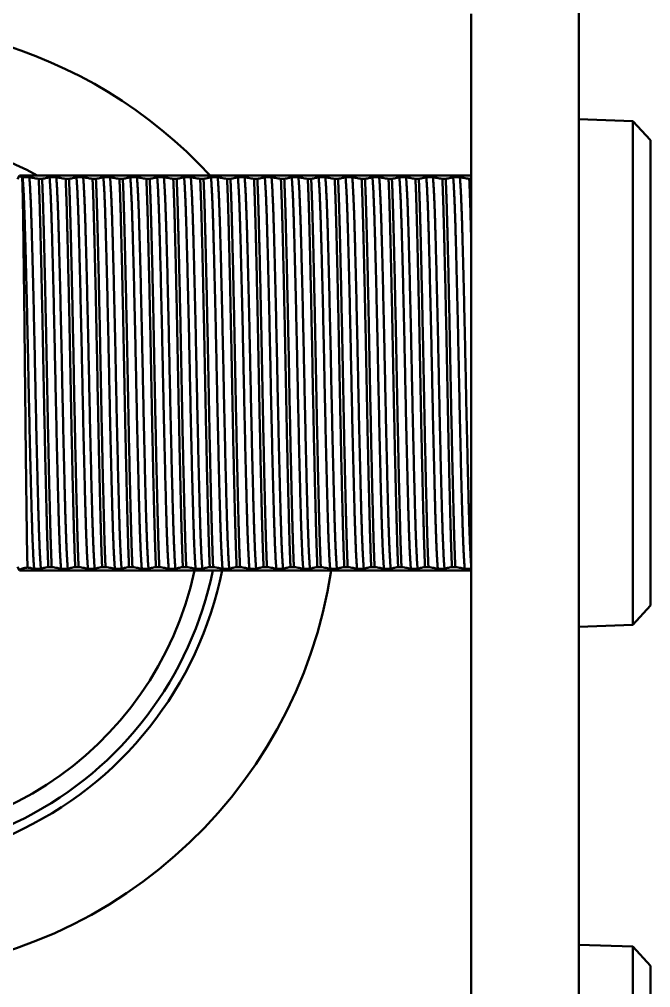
# Model space of a CAD drawing. Header units: millimetres. Extents: x -86 to 841, y -58 to 594.
# Drawn here: x 547.82 to 565.42, y 279 to 305.97 of the extents above; entities that cross this region are included whole.
import ezdxf

# ---------------------------------------------------------------- set-up
doc = ezdxf.new("R2010")
doc.units = ezdxf.units.MM
doc.layers.add('Visible (ISO)', color=7, linetype='Continuous', lineweight=50)

msp = doc.modelspace()

# ---------------------------------------------------------------- linework, layer by layer
at = {"layer": 'Visible (ISO)'}
for p, q in [((563.416, 210.621), (563.416, 312.621)), ((560.416, 306.121), (560.416, 217.108)), ((564.916, 303.138), (563.416, 303.19)), ((564.916, 303.138), (564.916, 289.103)), ((565.416, 302.602), (564.916, 303.138)), ((565.416, 289.639), (565.416, 302.602)), ((547.77, 301.521), (547.827, 301.621)), ((560.416, 301.621), (547.827, 301.621)), ((547.911, 301.578), (548.098, 301.578)), ((548.454, 301.53), (548.36, 301.53)), ((548.661, 301.578), (548.848, 301.578)), ((549.204, 301.53), (549.11, 301.53)), ((549.411, 301.578), (549.598, 301.578)), ((549.954, 301.53), (549.86, 301.53)), ((550.161, 301.578), (550.348, 301.578)), ((550.704, 301.53), (550.61, 301.53)), ((550.911, 301.578), (551.098, 301.578)), ((551.454, 301.53), (551.36, 301.53)), ((551.661, 301.578), (551.848, 301.578)), ((552.204, 301.53), (552.11, 301.53)), ((552.411, 301.578), (552.598, 301.578)), ((552.954, 301.53), (552.86, 301.53)), ((553.161, 301.578), (553.348, 301.578)), ((553.704, 301.53), (553.61, 301.53)), ((553.911, 301.578), (554.098, 301.578)), ((554.454, 301.53), (554.36, 301.53)), ((554.661, 301.578), (554.848, 301.578)), ((555.204, 301.53), (555.11, 301.53)), ((555.411, 301.578), (555.598, 301.578)), ((555.954, 301.53), (555.86, 301.53)), ((556.161, 301.578), (556.348, 301.578)), ((556.704, 301.53), (556.61, 301.53)), ((556.911, 301.578), (557.098, 301.578)), ((557.454, 301.53), (557.36, 301.53)), ((557.661, 301.578), (557.848, 301.578)), ((558.204, 301.53), (558.11, 301.53)), ((558.411, 301.578), (558.598, 301.578)), ((558.954, 301.53), (558.86, 301.53)), ((559.161, 301.578), (559.348, 301.578)), ((559.704, 301.53), (559.61, 301.53)), ((559.911, 301.578), (560.098, 301.578)), ((560.416, 301.53), (560.36, 301.53)), ((547.77, 290.721), (547.827, 290.621)), ((547.827, 290.621), (560.416, 290.621)), ((548.421, 290.664), (548.234, 290.664)), ((548.628, 290.711), (548.722, 290.711)), ((549.171, 290.664), (548.984, 290.664)), ((549.378, 290.711), (549.472, 290.711)), ((549.921, 290.664), (549.734, 290.664)), ((550.128, 290.711), (550.222, 290.711)), ((550.671, 290.664), (550.484, 290.664)), ((550.878, 290.711), (550.972, 290.711)), ((551.421, 290.664), (551.234, 290.664)), ((551.628, 290.711), (551.722, 290.711)), ((552.171, 290.664), (551.984, 290.664)), ((552.378, 290.711), (552.472, 290.711)), ((552.921, 290.664), (552.734, 290.664)), ((553.128, 290.711), (553.222, 290.711)), ((553.671, 290.664), (553.484, 290.664)), ((553.878, 290.711), (553.972, 290.711)), ((554.421, 290.664), (554.234, 290.664)), ((554.628, 290.711), (554.722, 290.711)), ((555.171, 290.664), (554.984, 290.664)), ((555.378, 290.711), (555.472, 290.711)), ((555.921, 290.664), (555.734, 290.664)), ((556.128, 290.711), (556.222, 290.711)), ((556.671, 290.664), (556.484, 290.664)), ((556.878, 290.711), (556.972, 290.711)), ((557.421, 290.664), (557.234, 290.664)), ((557.628, 290.711), (557.722, 290.711)), ((558.171, 290.664), (557.984, 290.664)), ((558.378, 290.711), (558.472, 290.711)), ((558.921, 290.664), (558.734, 290.664)), ((559.128, 290.711), (559.222, 290.711)), ((559.671, 290.664), (559.484, 290.664)), ((559.878, 290.711), (559.972, 290.711)), ((560.416, 290.664), (560.234, 290.664)), ((565.416, 289.639), (564.916, 289.103)), ((564.916, 289.103), (563.416, 289.051)), ((564.916, 280.138), (563.416, 280.19)), ((564.916, 280.138), (564.916, 266.103)), ((565.416, 279.602), (564.916, 280.138)), ((565.416, 266.639), (565.416, 279.602))]:
    msp.add_line(p, q, dxfattribs=at)
for radius, start, end in [(13.25, 42.7847, 168.8523), (10.25, 61.4079, 120), (9.5, 168.0934, 347.8468), (13.25, 191.1477, 351.3184), (10.25, 240, 348.7482), (10, 245.7392, 348.463)]:
    msp.add_arc((543.416, 292.621), radius, start, end, dxfattribs=at)
for points, weights in [([(547.827, 301.621), (547.814, 301.597), (547.898, 301.573)], [3.46666532032, 3.47414587161, 3.42866251572]), ([(548.047, 290.7), (547.805, 290.659), (547.827, 290.621)], [3.3471257259, 3.47505265239, 3.46289345925])]:
    msp.add_rational_spline(points, weights, degree=2, dxfattribs=at)
msp.add_open_spline([(547.898, 301.573), (547.902, 301.574), (547.907, 301.576), (547.911, 301.578)], degree=3, dxfattribs=at)
for points, knots in [([(548.047, 290.7), (548.042, 290.878), (548.038, 291.101), (548.029, 291.638), (548.024, 291.955), (548.012, 292.896), (548.004, 293.576), (547.988, 295.009), (547.981, 295.745), (547.966, 297.186), (547.959, 297.88), (547.943, 299.202), (547.935, 299.811), (547.923, 300.622), (547.918, 300.888), (547.908, 301.311), (547.903, 301.469), (547.898, 301.573)], [-1.433975, -1.433975, -1.433975, -1.433975, -1.302401, -1.302401, -1.165545, -1.165545, -0.9371, -0.9371, -0.718486, -0.718486, -0.505454, -0.505454, -0.279411, -0.279411, -0.137648, -0.137648, -0.000001, -0.000001, -0.000001, -0.000001]), ([(548.098, 301.578), (548.128, 301.57), (548.165, 301.562), (548.253, 301.546), (548.304, 301.538), (548.36, 301.53)], [-0.1392079, -0.1392079, -0.1392079, -0.1392079, -0.0696475, -0.0696475, -0.000001, -0.000001, -0.000001, -0.000001]), ([(548.454, 301.53), (548.502, 301.538), (548.544, 301.546), (548.613, 301.562), (548.641, 301.57), (548.661, 301.578)], [-0.1383794, -0.1383794, -0.1383794, -0.1383794, -0.0692014, -0.0692014, 0, 0, 0, 0]), ([(548.848, 301.578), (548.878, 301.57), (548.915, 301.562), (549.003, 301.546), (549.054, 301.538), (549.11, 301.53)], [-0.1392079, -0.1392079, -0.1392079, -0.1392079, -0.0696475, -0.0696475, -0.000001, -0.000001, -0.000001, -0.000001]), ([(549.204, 301.53), (549.252, 301.538), (549.294, 301.546), (549.363, 301.562), (549.391, 301.57), (549.411, 301.578)], [-0.1383794, -0.1383794, -0.1383794, -0.1383794, -0.0692014, -0.0692014, 0, 0, 0, 0]), ([(549.598, 301.578), (549.628, 301.57), (549.665, 301.562), (549.753, 301.546), (549.804, 301.538), (549.86, 301.53)], [-0.1392079, -0.1392079, -0.1392079, -0.1392079, -0.0696475, -0.0696475, -0.000001, -0.000001, -0.000001, -0.000001]), ([(549.954, 301.53), (550.002, 301.538), (550.044, 301.546), (550.113, 301.562), (550.141, 301.57), (550.161, 301.578)], [-0.1383794, -0.1383794, -0.1383794, -0.1383794, -0.0692014, -0.0692014, 0, 0, 0, 0]), ([(550.348, 301.578), (550.378, 301.57), (550.415, 301.562), (550.503, 301.546), (550.554, 301.538), (550.61, 301.53)], [-0.1392079, -0.1392079, -0.1392079, -0.1392079, -0.0696475, -0.0696475, -0.000001, -0.000001, -0.000001, -0.000001]), ([(550.704, 301.53), (550.752, 301.538), (550.794, 301.546), (550.863, 301.562), (550.891, 301.57), (550.911, 301.578)], [-0.1383794, -0.1383794, -0.1383794, -0.1383794, -0.0692014, -0.0692014, 0, 0, 0, 0]), ([(551.098, 301.578), (551.128, 301.57), (551.165, 301.562), (551.253, 301.546), (551.304, 301.538), (551.36, 301.53)], [-0.1392079, -0.1392079, -0.1392079, -0.1392079, -0.0696475, -0.0696475, -0.000001, -0.000001, -0.000001, -0.000001]), ([(551.454, 301.53), (551.502, 301.538), (551.544, 301.546), (551.613, 301.562), (551.641, 301.57), (551.661, 301.578)], [-0.1383794, -0.1383794, -0.1383794, -0.1383794, -0.0692014, -0.0692014, 0, 0, 0, 0]), ([(551.848, 301.578), (551.878, 301.57), (551.915, 301.562), (552.003, 301.546), (552.054, 301.538), (552.11, 301.53)], [-0.1392079, -0.1392079, -0.1392079, -0.1392079, -0.0696475, -0.0696475, -0.000001, -0.000001, -0.000001, -0.000001]), ([(552.204, 301.53), (552.252, 301.538), (552.294, 301.546), (552.363, 301.562), (552.391, 301.57), (552.411, 301.578)], [-0.1383794, -0.1383794, -0.1383794, -0.1383794, -0.0692014, -0.0692014, 0, 0, 0, 0]), ([(552.598, 301.578), (552.628, 301.57), (552.665, 301.562), (552.753, 301.546), (552.804, 301.538), (552.86, 301.53)], [-0.1392079, -0.1392079, -0.1392079, -0.1392079, -0.0696475, -0.0696475, -0.000001, -0.000001, -0.000001, -0.000001]), ([(552.954, 301.53), (553.002, 301.538), (553.044, 301.546), (553.113, 301.562), (553.141, 301.57), (553.161, 301.578)], [-0.1383794, -0.1383794, -0.1383794, -0.1383794, -0.0692014, -0.0692014, 0, 0, 0, 0]), ([(553.348, 301.578), (553.378, 301.57), (553.415, 301.562), (553.503, 301.546), (553.554, 301.538), (553.61, 301.53)], [-0.1392079, -0.1392079, -0.1392079, -0.1392079, -0.0696475, -0.0696475, -0.000001, -0.000001, -0.000001, -0.000001]), ([(553.704, 301.53), (553.752, 301.538), (553.794, 301.546), (553.863, 301.562), (553.891, 301.57), (553.911, 301.578)], [-0.1383794, -0.1383794, -0.1383794, -0.1383794, -0.0692014, -0.0692014, 0, 0, 0, 0]), ([(554.098, 301.578), (554.128, 301.57), (554.165, 301.562), (554.253, 301.546), (554.304, 301.538), (554.36, 301.53)], [-0.1392079, -0.1392079, -0.1392079, -0.1392079, -0.0696475, -0.0696475, -0.000001, -0.000001, -0.000001, -0.000001]), ([(554.454, 301.53), (554.502, 301.538), (554.544, 301.546), (554.613, 301.562), (554.641, 301.57), (554.661, 301.578)], [-0.1383794, -0.1383794, -0.1383794, -0.1383794, -0.0692014, -0.0692014, 0, 0, 0, 0]), ([(554.848, 301.578), (554.878, 301.57), (554.915, 301.562), (555.003, 301.546), (555.054, 301.538), (555.11, 301.53)], [-0.1392079, -0.1392079, -0.1392079, -0.1392079, -0.0696475, -0.0696475, -0.000001, -0.000001, -0.000001, -0.000001]), ([(555.204, 301.53), (555.252, 301.538), (555.294, 301.546), (555.363, 301.562), (555.391, 301.57), (555.411, 301.578)], [-0.1383794, -0.1383794, -0.1383794, -0.1383794, -0.0692014, -0.0692014, 0, 0, 0, 0]), ([(555.598, 301.578), (555.628, 301.57), (555.665, 301.562), (555.753, 301.546), (555.804, 301.538), (555.86, 301.53)], [-0.1392079, -0.1392079, -0.1392079, -0.1392079, -0.0696475, -0.0696475, -0.000001, -0.000001, -0.000001, -0.000001]), ([(555.954, 301.53), (556.002, 301.538), (556.044, 301.546), (556.113, 301.562), (556.141, 301.57), (556.161, 301.578)], [-0.1383794, -0.1383794, -0.1383794, -0.1383794, -0.0692014, -0.0692014, 0, 0, 0, 0]), ([(556.348, 301.578), (556.378, 301.57), (556.415, 301.562), (556.503, 301.546), (556.554, 301.538), (556.61, 301.53)], [-0.1392079, -0.1392079, -0.1392079, -0.1392079, -0.0696475, -0.0696475, -0.000001, -0.000001, -0.000001, -0.000001]), ([(556.704, 301.53), (556.752, 301.538), (556.794, 301.546), (556.863, 301.562), (556.891, 301.57), (556.911, 301.578)], [-0.1383794, -0.1383794, -0.1383794, -0.1383794, -0.0692014, -0.0692014, 0, 0, 0, 0]), ([(557.098, 301.578), (557.128, 301.57), (557.165, 301.562), (557.253, 301.546), (557.304, 301.538), (557.36, 301.53)], [-0.1392079, -0.1392079, -0.1392079, -0.1392079, -0.0696475, -0.0696475, -0.000001, -0.000001, -0.000001, -0.000001]), ([(557.454, 301.53), (557.502, 301.538), (557.544, 301.546), (557.613, 301.562), (557.641, 301.57), (557.661, 301.578)], [-0.1383794, -0.1383794, -0.1383794, -0.1383794, -0.0692014, -0.0692014, 0, 0, 0, 0]), ([(557.848, 301.578), (557.878, 301.57), (557.915, 301.562), (558.003, 301.546), (558.054, 301.538), (558.11, 301.53)], [-0.1392079, -0.1392079, -0.1392079, -0.1392079, -0.0696475, -0.0696475, -0.000001, -0.000001, -0.000001, -0.000001]), ([(558.204, 301.53), (558.252, 301.538), (558.294, 301.546), (558.363, 301.562), (558.391, 301.57), (558.411, 301.578)], [-0.1383794, -0.1383794, -0.1383794, -0.1383794, -0.0692014, -0.0692014, 0, 0, 0, 0]), ([(558.598, 301.578), (558.628, 301.57), (558.665, 301.562), (558.753, 301.546), (558.804, 301.538), (558.86, 301.53)], [-0.1392079, -0.1392079, -0.1392079, -0.1392079, -0.0696475, -0.0696475, -0.000001, -0.000001, -0.000001, -0.000001]), ([(558.954, 301.53), (559.002, 301.538), (559.044, 301.546), (559.113, 301.562), (559.141, 301.57), (559.161, 301.578)], [-0.1383794, -0.1383794, -0.1383794, -0.1383794, -0.0692014, -0.0692014, 0, 0, 0, 0]), ([(559.348, 301.578), (559.378, 301.57), (559.415, 301.562), (559.503, 301.546), (559.554, 301.538), (559.61, 301.53)], [-0.1392079, -0.1392079, -0.1392079, -0.1392079, -0.0696475, -0.0696475, -0.000001, -0.000001, -0.000001, -0.000001]), ([(559.704, 301.53), (559.752, 301.538), (559.794, 301.546), (559.863, 301.562), (559.891, 301.57), (559.911, 301.578)], [-0.1383794, -0.1383794, -0.1383794, -0.1383794, -0.0692014, -0.0692014, 0, 0, 0, 0]), ([(560.098, 301.578), (560.128, 301.57), (560.165, 301.562), (560.253, 301.546), (560.304, 301.538), (560.36, 301.53)], [-0.1392079, -0.1392079, -0.1392079, -0.1392079, -0.0696475, -0.0696475, -0.000001, -0.000001, -0.000001, -0.000001]), ([(548.234, 290.664), (548.211, 290.67), (548.184, 290.676), (548.121, 290.688), (548.086, 290.694), (548.047, 290.7)], [-0.1067052, -0.1067052, -0.1067052, -0.1067052, -0.0533638, -0.0533638, -0.000001, -0.000001, -0.000001, -0.000001]), ([(548.628, 290.711), (548.58, 290.703), (548.538, 290.696), (548.469, 290.68), (548.441, 290.672), (548.421, 290.664)], [-0.1383794, -0.1383794, -0.1383794, -0.1383794, -0.0692014, -0.0692014, 0, 0, 0, 0]), ([(548.984, 290.664), (548.954, 290.672), (548.917, 290.68), (548.829, 290.696), (548.778, 290.703), (548.722, 290.711)], [-0.1392069, -0.1392069, -0.1392069, -0.1392069, -0.0696465, -0.0696465, 0, 0, 0, 0]), ([(549.378, 290.711), (549.33, 290.703), (549.288, 290.696), (549.219, 290.68), (549.191, 290.672), (549.171, 290.664)], [-0.1383794, -0.1383794, -0.1383794, -0.1383794, -0.0692014, -0.0692014, 0, 0, 0, 0]), ([(549.734, 290.664), (549.704, 290.672), (549.667, 290.68), (549.579, 290.696), (549.528, 290.703), (549.472, 290.711)], [-0.1392069, -0.1392069, -0.1392069, -0.1392069, -0.0696465, -0.0696465, 0, 0, 0, 0]), ([(550.128, 290.711), (550.08, 290.703), (550.038, 290.696), (549.969, 290.68), (549.941, 290.672), (549.921, 290.664)], [-0.1383794, -0.1383794, -0.1383794, -0.1383794, -0.0692014, -0.0692014, 0, 0, 0, 0]), ([(550.484, 290.664), (550.454, 290.672), (550.417, 290.68), (550.329, 290.696), (550.278, 290.703), (550.222, 290.711)], [-0.1392069, -0.1392069, -0.1392069, -0.1392069, -0.0696465, -0.0696465, 0, 0, 0, 0]), ([(550.878, 290.711), (550.83, 290.703), (550.788, 290.696), (550.719, 290.68), (550.691, 290.672), (550.671, 290.664)], [-0.1383794, -0.1383794, -0.1383794, -0.1383794, -0.0692014, -0.0692014, 0, 0, 0, 0]), ([(551.234, 290.664), (551.204, 290.672), (551.167, 290.68), (551.079, 290.696), (551.028, 290.703), (550.972, 290.711)], [-0.1392069, -0.1392069, -0.1392069, -0.1392069, -0.0696465, -0.0696465, 0, 0, 0, 0]), ([(551.628, 290.711), (551.58, 290.703), (551.538, 290.696), (551.469, 290.68), (551.441, 290.672), (551.421, 290.664)], [-0.1383794, -0.1383794, -0.1383794, -0.1383794, -0.0692014, -0.0692014, 0, 0, 0, 0]), ([(551.984, 290.664), (551.954, 290.672), (551.917, 290.68), (551.829, 290.696), (551.778, 290.703), (551.722, 290.711)], [-0.1392069, -0.1392069, -0.1392069, -0.1392069, -0.0696465, -0.0696465, 0, 0, 0, 0]), ([(552.378, 290.711), (552.33, 290.703), (552.288, 290.696), (552.219, 290.68), (552.191, 290.672), (552.171, 290.664)], [-0.1383794, -0.1383794, -0.1383794, -0.1383794, -0.0692014, -0.0692014, 0, 0, 0, 0]), ([(552.734, 290.664), (552.704, 290.672), (552.667, 290.68), (552.579, 290.696), (552.528, 290.703), (552.472, 290.711)], [-0.1392069, -0.1392069, -0.1392069, -0.1392069, -0.0696465, -0.0696465, 0, 0, 0, 0]), ([(553.128, 290.711), (553.08, 290.703), (553.038, 290.696), (552.969, 290.68), (552.941, 290.672), (552.921, 290.664)], [-0.1383794, -0.1383794, -0.1383794, -0.1383794, -0.0692014, -0.0692014, 0, 0, 0, 0]), ([(553.484, 290.664), (553.454, 290.672), (553.417, 290.68), (553.329, 290.696), (553.278, 290.703), (553.222, 290.711)], [-0.1392069, -0.1392069, -0.1392069, -0.1392069, -0.0696465, -0.0696465, 0, 0, 0, 0]), ([(553.878, 290.711), (553.83, 290.703), (553.788, 290.696), (553.719, 290.68), (553.691, 290.672), (553.671, 290.664)], [-0.1383794, -0.1383794, -0.1383794, -0.1383794, -0.0692014, -0.0692014, 0, 0, 0, 0]), ([(554.234, 290.664), (554.204, 290.672), (554.167, 290.68), (554.079, 290.696), (554.028, 290.703), (553.972, 290.711)], [-0.1392069, -0.1392069, -0.1392069, -0.1392069, -0.0696465, -0.0696465, 0, 0, 0, 0]), ([(554.628, 290.711), (554.58, 290.703), (554.538, 290.696), (554.469, 290.68), (554.441, 290.672), (554.421, 290.664)], [-0.1383794, -0.1383794, -0.1383794, -0.1383794, -0.0692014, -0.0692014, 0, 0, 0, 0]), ([(554.984, 290.664), (554.954, 290.672), (554.917, 290.68), (554.829, 290.696), (554.778, 290.703), (554.722, 290.711)], [-0.1392069, -0.1392069, -0.1392069, -0.1392069, -0.0696465, -0.0696465, 0, 0, 0, 0]), ([(555.378, 290.711), (555.33, 290.703), (555.288, 290.696), (555.219, 290.68), (555.191, 290.672), (555.171, 290.664)], [-0.1383794, -0.1383794, -0.1383794, -0.1383794, -0.0692014, -0.0692014, 0, 0, 0, 0]), ([(555.734, 290.664), (555.704, 290.672), (555.667, 290.68), (555.579, 290.696), (555.528, 290.703), (555.472, 290.711)], [-0.1392069, -0.1392069, -0.1392069, -0.1392069, -0.0696465, -0.0696465, 0, 0, 0, 0]), ([(556.128, 290.711), (556.08, 290.703), (556.038, 290.696), (555.969, 290.68), (555.941, 290.672), (555.921, 290.664)], [-0.1383794, -0.1383794, -0.1383794, -0.1383794, -0.0692014, -0.0692014, 0, 0, 0, 0]), ([(556.484, 290.664), (556.454, 290.672), (556.417, 290.68), (556.329, 290.696), (556.278, 290.703), (556.222, 290.711)], [-0.1392069, -0.1392069, -0.1392069, -0.1392069, -0.0696465, -0.0696465, 0, 0, 0, 0]), ([(556.878, 290.711), (556.83, 290.703), (556.788, 290.696), (556.719, 290.68), (556.691, 290.672), (556.671, 290.664)], [-0.1383794, -0.1383794, -0.1383794, -0.1383794, -0.0692014, -0.0692014, 0, 0, 0, 0]), ([(557.234, 290.664), (557.204, 290.672), (557.167, 290.68), (557.079, 290.696), (557.028, 290.703), (556.972, 290.711)], [-0.1392069, -0.1392069, -0.1392069, -0.1392069, -0.0696465, -0.0696465, 0, 0, 0, 0]), ([(557.628, 290.711), (557.58, 290.703), (557.538, 290.696), (557.469, 290.68), (557.441, 290.672), (557.421, 290.664)], [-0.1383794, -0.1383794, -0.1383794, -0.1383794, -0.0692014, -0.0692014, 0, 0, 0, 0]), ([(557.984, 290.664), (557.954, 290.672), (557.917, 290.68), (557.829, 290.696), (557.778, 290.703), (557.722, 290.711)], [-0.1392069, -0.1392069, -0.1392069, -0.1392069, -0.0696465, -0.0696465, 0, 0, 0, 0]), ([(558.378, 290.711), (558.33, 290.703), (558.288, 290.696), (558.219, 290.68), (558.191, 290.672), (558.171, 290.664)], [-0.1383794, -0.1383794, -0.1383794, -0.1383794, -0.0692014, -0.0692014, 0, 0, 0, 0]), ([(558.734, 290.664), (558.704, 290.672), (558.667, 290.68), (558.579, 290.696), (558.528, 290.703), (558.472, 290.711)], [-0.1392069, -0.1392069, -0.1392069, -0.1392069, -0.0696465, -0.0696465, 0, 0, 0, 0]), ([(559.128, 290.711), (559.08, 290.703), (559.038, 290.696), (558.969, 290.68), (558.941, 290.672), (558.921, 290.664)], [-0.1383794, -0.1383794, -0.1383794, -0.1383794, -0.0692014, -0.0692014, 0, 0, 0, 0]), ([(559.484, 290.664), (559.454, 290.672), (559.417, 290.68), (559.329, 290.696), (559.278, 290.703), (559.222, 290.711)], [-0.1392069, -0.1392069, -0.1392069, -0.1392069, -0.0696465, -0.0696465, 0, 0, 0, 0]), ([(559.878, 290.711), (559.83, 290.703), (559.788, 290.696), (559.719, 290.68), (559.691, 290.672), (559.671, 290.664)], [-0.1383794, -0.1383794, -0.1383794, -0.1383794, -0.0692014, -0.0692014, 0, 0, 0, 0]), ([(560.234, 290.664), (560.204, 290.672), (560.167, 290.68), (560.079, 290.696), (560.028, 290.703), (559.972, 290.711)], [-0.1392069, -0.1392069, -0.1392069, -0.1392069, -0.0696465, -0.0696465, 0, 0, 0, 0])]:
    msp.add_open_spline(points, degree=3, knots=knots, dxfattribs=at)
for points, weights, knots in [([(548.234, 290.664), (548.199, 291.02), (548.166, 292.165), (548.119, 293.804), (548.072, 296.121), (548.025, 298.438), (547.978, 300.076), (547.946, 301.221), (547.911, 301.578)], [0.968998828714, 0.945548623307, 1, 0.923879532511, 1, 0.923879532511, 1, 0.945548623307, 0.968998828714], [0.84948513, 0.84948513, 0.84948513, 0.85267857, 0.85267857, 0.85714286, 0.85714286, 0.86160714, 0.86160714, 0.86480059, 0.86480059, 0.86480059]), ([(548.421, 290.664), (548.386, 291.02), (548.353, 292.165), (548.307, 293.804), (548.26, 296.121), (548.213, 298.438), (548.166, 300.076), (548.133, 301.221), (548.098, 301.578)], [0.968998828714, 0.945548623307, 1, 0.923879532511, 1, 0.923879532511, 1, 0.945548623307, 0.968998828714], [0.84948513, 0.84948513, 0.84948513, 0.85267857, 0.85267857, 0.85714286, 0.85714286, 0.86160714, 0.86160714, 0.86480059, 0.86480059, 0.86480059]), ([(548.628, 290.711), (548.607, 291.154), (548.588, 291.878), (548.541, 293.635), (548.494, 296.121), (548.447, 298.606), (548.4, 300.363), (548.381, 301.087), (548.36, 301.53)], [0.962660741352, 0.967178132478, 1, 0.923879532511, 1, 0.923879532511, 1, 0.967178132478, 0.962660741352], [0.85075365, 0.85075365, 0.85075365, 0.85267857, 0.85267857, 0.85714286, 0.85714286, 0.86160714, 0.86160714, 0.86353207, 0.86353207, 0.86353207]), ([(548.722, 290.711), (548.701, 291.154), (548.682, 291.878), (548.635, 293.635), (548.588, 296.121), (548.541, 298.606), (548.494, 300.363), (548.475, 301.087), (548.454, 301.53)], [0.962660741352, 0.967178132478, 1, 0.923879532511, 1, 0.923879532511, 1, 0.967178132478, 0.962660741352], [0.81503936, 0.81503936, 0.81503936, 0.81696429, 0.81696429, 0.82142857, 0.82142857, 0.82589286, 0.82589286, 0.82781778, 0.82781778, 0.82781778]), ([(548.984, 290.664), (548.949, 291.02), (548.916, 292.165), (548.869, 293.804), (548.822, 296.121), (548.775, 298.438), (548.728, 300.076), (548.696, 301.221), (548.661, 301.578)], [0.968998828714, 0.945548623307, 1, 0.923879532511, 1, 0.923879532511, 1, 0.945548623307, 0.968998828714], [0.81377084, 0.81377084, 0.81377084, 0.81696429, 0.81696429, 0.82142857, 0.82142857, 0.82589286, 0.82589286, 0.8290863, 0.8290863, 0.8290863]), ([(549.171, 290.664), (549.136, 291.02), (549.103, 292.165), (549.057, 293.804), (549.01, 296.121), (548.963, 298.438), (548.916, 300.076), (548.883, 301.221), (548.848, 301.578)], [0.968998828714, 0.945548623307, 1, 0.923879532511, 1, 0.923879532511, 1, 0.945548623307, 0.968998828714], [0.81377084, 0.81377084, 0.81377084, 0.81696429, 0.81696429, 0.82142857, 0.82142857, 0.82589286, 0.82589286, 0.8290863, 0.8290863, 0.8290863]), ([(549.378, 290.711), (549.357, 291.154), (549.338, 291.878), (549.291, 293.635), (549.244, 296.121), (549.197, 298.606), (549.15, 300.363), (549.131, 301.087), (549.11, 301.53)], [0.962660741352, 0.967178132478, 1, 0.923879532511, 1, 0.923879532511, 1, 0.967178132478, 0.962660741352], [0.81503936, 0.81503936, 0.81503936, 0.81696429, 0.81696429, 0.82142857, 0.82142857, 0.82589286, 0.82589286, 0.82781778, 0.82781778, 0.82781778]), ([(549.472, 290.711), (549.451, 291.154), (549.432, 291.878), (549.385, 293.635), (549.338, 296.121), (549.291, 298.606), (549.244, 300.363), (549.225, 301.087), (549.204, 301.53)], [0.962660741352, 0.967178132478, 1, 0.923879532511, 1, 0.923879532511, 1, 0.967178132478, 0.962660741352], [0.77932507, 0.77932507, 0.77932507, 0.78125, 0.78125, 0.78571429, 0.78571429, 0.79017857, 0.79017857, 0.7921035, 0.7921035, 0.7921035]), ([(549.734, 290.664), (549.699, 291.02), (549.666, 292.165), (549.619, 293.804), (549.572, 296.121), (549.525, 298.438), (549.478, 300.076), (549.446, 301.221), (549.411, 301.578)], [0.968998828714, 0.945548623307, 1, 0.923879532511, 1, 0.923879532511, 1, 0.945548623307, 0.968998828714], [0.77805656, 0.77805656, 0.77805656, 0.78125, 0.78125, 0.78571429, 0.78571429, 0.79017857, 0.79017857, 0.79337202, 0.79337202, 0.79337202]), ([(549.921, 290.664), (549.886, 291.02), (549.853, 292.165), (549.807, 293.804), (549.76, 296.121), (549.713, 298.438), (549.666, 300.076), (549.633, 301.221), (549.598, 301.578)], [0.968998828714, 0.945548623307, 1, 0.923879532511, 1, 0.923879532511, 1, 0.945548623307, 0.968998828714], [0.77805656, 0.77805656, 0.77805656, 0.78125, 0.78125, 0.78571429, 0.78571429, 0.79017857, 0.79017857, 0.79337202, 0.79337202, 0.79337202]), ([(550.128, 290.711), (550.107, 291.154), (550.088, 291.878), (550.041, 293.635), (549.994, 296.121), (549.947, 298.606), (549.9, 300.363), (549.881, 301.087), (549.86, 301.53)], [0.962660741352, 0.967178132478, 1, 0.923879532511, 1, 0.923879532511, 1, 0.967178132478, 0.962660741352], [0.77932507, 0.77932507, 0.77932507, 0.78125, 0.78125, 0.78571429, 0.78571429, 0.79017857, 0.79017857, 0.7921035, 0.7921035, 0.7921035]), ([(550.222, 290.711), (550.201, 291.154), (550.182, 291.878), (550.135, 293.635), (550.088, 296.121), (550.041, 298.606), (549.994, 300.363), (549.975, 301.087), (549.954, 301.53)], [0.962660741352, 0.967178132478, 1, 0.923879532511, 1, 0.923879532511, 1, 0.967178132478, 0.962660741352], [0.74361079, 0.74361079, 0.74361079, 0.74553571, 0.74553571, 0.75, 0.75, 0.75446429, 0.75446429, 0.75638921, 0.75638921, 0.75638921]), ([(550.484, 290.664), (550.449, 291.02), (550.416, 292.165), (550.369, 293.804), (550.322, 296.121), (550.275, 298.438), (550.228, 300.076), (550.196, 301.221), (550.161, 301.578)], [0.968998828714, 0.945548623307, 1, 0.923879532511, 1, 0.923879532511, 1, 0.945548623307, 0.968998828714], [0.74234227, 0.74234227, 0.74234227, 0.74553571, 0.74553571, 0.75, 0.75, 0.75446429, 0.75446429, 0.75765773, 0.75765773, 0.75765773]), ([(550.671, 290.664), (550.636, 291.02), (550.603, 292.165), (550.557, 293.804), (550.51, 296.121), (550.463, 298.438), (550.416, 300.076), (550.383, 301.221), (550.348, 301.578)], [0.968998828714, 0.945548623307, 1, 0.923879532511, 1, 0.923879532511, 1, 0.945548623307, 0.968998828714], [0.74234227, 0.74234227, 0.74234227, 0.74553571, 0.74553571, 0.75, 0.75, 0.75446429, 0.75446429, 0.75765773, 0.75765773, 0.75765773]), ([(550.878, 290.711), (550.857, 291.154), (550.838, 291.878), (550.791, 293.635), (550.744, 296.121), (550.697, 298.606), (550.65, 300.363), (550.631, 301.087), (550.61, 301.53)], [0.962660741352, 0.967178132478, 1, 0.923879532511, 1, 0.923879532511, 1, 0.967178132478, 0.962660741352], [0.74361079, 0.74361079, 0.74361079, 0.74553571, 0.74553571, 0.75, 0.75, 0.75446429, 0.75446429, 0.75638921, 0.75638921, 0.75638921]), ([(550.972, 290.711), (550.951, 291.154), (550.932, 291.878), (550.885, 293.635), (550.838, 296.121), (550.791, 298.606), (550.744, 300.363), (550.725, 301.087), (550.704, 301.53)], [0.962660741352, 0.967178132478, 1, 0.923879532511, 1, 0.923879532511, 1, 0.967178132478, 0.962660741352], [0.7078965, 0.7078965, 0.7078965, 0.70982143, 0.70982143, 0.71428571, 0.71428571, 0.71875, 0.71875, 0.72067493, 0.72067493, 0.72067493]), ([(551.234, 290.664), (551.199, 291.02), (551.166, 292.165), (551.119, 293.804), (551.072, 296.121), (551.025, 298.438), (550.978, 300.076), (550.946, 301.221), (550.911, 301.578)], [0.968998828714, 0.945548623307, 1, 0.923879532511, 1, 0.923879532511, 1, 0.945548623307, 0.968998828714], [0.70662798, 0.70662798, 0.70662798, 0.70982143, 0.70982143, 0.71428571, 0.71428571, 0.71875, 0.71875, 0.72194344, 0.72194344, 0.72194344]), ([(551.421, 290.664), (551.386, 291.02), (551.353, 292.165), (551.307, 293.804), (551.26, 296.121), (551.213, 298.438), (551.166, 300.076), (551.133, 301.221), (551.098, 301.578)], [0.968998828714, 0.945548623307, 1, 0.923879532511, 1, 0.923879532511, 1, 0.945548623307, 0.968998828714], [0.70662798, 0.70662798, 0.70662798, 0.70982143, 0.70982143, 0.71428571, 0.71428571, 0.71875, 0.71875, 0.72194344, 0.72194344, 0.72194344]), ([(551.628, 290.711), (551.607, 291.154), (551.588, 291.878), (551.541, 293.635), (551.494, 296.121), (551.447, 298.606), (551.4, 300.363), (551.381, 301.087), (551.36, 301.53)], [0.962660741352, 0.967178132478, 1, 0.923879532511, 1, 0.923879532511, 1, 0.967178132478, 0.962660741352], [0.7078965, 0.7078965, 0.7078965, 0.70982143, 0.70982143, 0.71428571, 0.71428571, 0.71875, 0.71875, 0.72067493, 0.72067493, 0.72067493]), ([(551.722, 290.711), (551.701, 291.154), (551.682, 291.878), (551.635, 293.635), (551.588, 296.121), (551.541, 298.606), (551.494, 300.363), (551.475, 301.087), (551.454, 301.53)], [0.962660741352, 0.967178132478, 1, 0.923879532511, 1, 0.923879532511, 1, 0.967178132478, 0.962660741352], [0.67218222, 0.67218222, 0.67218222, 0.67410714, 0.67410714, 0.67857143, 0.67857143, 0.68303571, 0.68303571, 0.68496064, 0.68496064, 0.68496064]), ([(551.984, 290.664), (551.949, 291.02), (551.916, 292.165), (551.869, 293.804), (551.822, 296.121), (551.775, 298.438), (551.728, 300.076), (551.696, 301.221), (551.661, 301.578)], [0.968998828714, 0.945548623307, 1, 0.923879532511, 1, 0.923879532511, 1, 0.945548623307, 0.968998828714], [0.6709137, 0.6709137, 0.6709137, 0.67410714, 0.67410714, 0.67857143, 0.67857143, 0.68303571, 0.68303571, 0.68622916, 0.68622916, 0.68622916]), ([(552.171, 290.664), (552.136, 291.02), (552.103, 292.165), (552.057, 293.804), (552.01, 296.121), (551.963, 298.438), (551.916, 300.076), (551.883, 301.221), (551.848, 301.578)], [0.968998828714, 0.945548623307, 1, 0.923879532511, 1, 0.923879532511, 1, 0.945548623307, 0.968998828714], [0.6709137, 0.6709137, 0.6709137, 0.67410714, 0.67410714, 0.67857143, 0.67857143, 0.68303571, 0.68303571, 0.68622916, 0.68622916, 0.68622916]), ([(552.378, 290.711), (552.357, 291.154), (552.338, 291.878), (552.291, 293.635), (552.244, 296.121), (552.197, 298.606), (552.15, 300.363), (552.131, 301.087), (552.11, 301.53)], [0.962660741352, 0.967178132478, 1, 0.923879532511, 1, 0.923879532511, 1, 0.967178132478, 0.962660741352], [0.67218222, 0.67218222, 0.67218222, 0.67410714, 0.67410714, 0.67857143, 0.67857143, 0.68303571, 0.68303571, 0.68496064, 0.68496064, 0.68496064]), ([(552.472, 290.711), (552.451, 291.154), (552.432, 291.878), (552.385, 293.635), (552.338, 296.121), (552.291, 298.606), (552.244, 300.363), (552.225, 301.087), (552.204, 301.53)], [0.962660741352, 0.967178132478, 1, 0.923879532511, 1, 0.923879532511, 1, 0.967178132478, 0.962660741352], [0.63646793, 0.63646793, 0.63646793, 0.63839286, 0.63839286, 0.64285714, 0.64285714, 0.64732143, 0.64732143, 0.64924635, 0.64924635, 0.64924635]), ([(552.734, 290.664), (552.699, 291.02), (552.666, 292.165), (552.619, 293.804), (552.572, 296.121), (552.525, 298.438), (552.478, 300.076), (552.446, 301.221), (552.411, 301.578)], [0.968998828714, 0.945548623307, 1, 0.923879532511, 1, 0.923879532511, 1, 0.945548623307, 0.968998828714], [0.63519941, 0.63519941, 0.63519941, 0.63839286, 0.63839286, 0.64285714, 0.64285714, 0.64732143, 0.64732143, 0.65051487, 0.65051487, 0.65051487]), ([(552.921, 290.664), (552.886, 291.02), (552.853, 292.165), (552.807, 293.804), (552.76, 296.121), (552.713, 298.438), (552.666, 300.076), (552.633, 301.221), (552.598, 301.578)], [0.968998828714, 0.945548623307, 1, 0.923879532511, 1, 0.923879532511, 1, 0.945548623307, 0.968998828714], [0.63519941, 0.63519941, 0.63519941, 0.63839286, 0.63839286, 0.64285714, 0.64285714, 0.64732143, 0.64732143, 0.65051487, 0.65051487, 0.65051487]), ([(553.128, 290.711), (553.107, 291.154), (553.088, 291.878), (553.041, 293.635), (552.994, 296.121), (552.947, 298.606), (552.9, 300.363), (552.881, 301.087), (552.86, 301.53)], [0.962660741352, 0.967178132478, 1, 0.923879532511, 1, 0.923879532511, 1, 0.967178132478, 0.962660741352], [0.63646793, 0.63646793, 0.63646793, 0.63839286, 0.63839286, 0.64285714, 0.64285714, 0.64732143, 0.64732143, 0.64924635, 0.64924635, 0.64924635]), ([(553.222, 290.711), (553.201, 291.154), (553.182, 291.878), (553.135, 293.635), (553.088, 296.121), (553.041, 298.606), (552.994, 300.363), (552.975, 301.087), (552.954, 301.53)], [0.962660741352, 0.967178132478, 1, 0.923879532511, 1, 0.923879532511, 1, 0.967178132478, 0.962660741352], [0.60075365, 0.60075365, 0.60075365, 0.60267857, 0.60267857, 0.60714286, 0.60714286, 0.61160714, 0.61160714, 0.61353207, 0.61353207, 0.61353207]), ([(553.484, 290.664), (553.449, 291.02), (553.416, 292.165), (553.369, 293.804), (553.322, 296.121), (553.275, 298.438), (553.228, 300.076), (553.196, 301.221), (553.161, 301.578)], [0.968998828714, 0.945548623307, 1, 0.923879532511, 1, 0.923879532511, 1, 0.945548623307, 0.968998828714], [0.59948513, 0.59948513, 0.59948513, 0.60267857, 0.60267857, 0.60714286, 0.60714286, 0.61160714, 0.61160714, 0.61480059, 0.61480059, 0.61480059]), ([(553.671, 290.664), (553.636, 291.02), (553.603, 292.165), (553.557, 293.804), (553.51, 296.121), (553.463, 298.438), (553.416, 300.076), (553.383, 301.221), (553.348, 301.578)], [0.968998828714, 0.945548623307, 1, 0.923879532511, 1, 0.923879532511, 1, 0.945548623307, 0.968998828714], [0.59948513, 0.59948513, 0.59948513, 0.60267857, 0.60267857, 0.60714286, 0.60714286, 0.61160714, 0.61160714, 0.61480059, 0.61480059, 0.61480059]), ([(553.878, 290.711), (553.857, 291.154), (553.838, 291.878), (553.791, 293.635), (553.744, 296.121), (553.697, 298.606), (553.65, 300.363), (553.631, 301.087), (553.61, 301.53)], [0.962660741352, 0.967178132478, 1, 0.923879532511, 1, 0.923879532511, 1, 0.967178132478, 0.962660741352], [0.60075365, 0.60075365, 0.60075365, 0.60267857, 0.60267857, 0.60714286, 0.60714286, 0.61160714, 0.61160714, 0.61353207, 0.61353207, 0.61353207]), ([(553.972, 290.711), (553.951, 291.154), (553.932, 291.878), (553.885, 293.635), (553.838, 296.121), (553.791, 298.606), (553.744, 300.363), (553.725, 301.087), (553.704, 301.53)], [0.962660741352, 0.967178132478, 1, 0.923879532511, 1, 0.923879532511, 1, 0.967178132478, 0.962660741352], [0.56503936, 0.56503936, 0.56503936, 0.56696429, 0.56696429, 0.57142857, 0.57142857, 0.57589286, 0.57589286, 0.57781778, 0.57781778, 0.57781778]), ([(554.234, 290.664), (554.199, 291.02), (554.166, 292.165), (554.119, 293.804), (554.072, 296.121), (554.025, 298.438), (553.978, 300.076), (553.946, 301.221), (553.911, 301.578)], [0.968998828714, 0.945548623307, 1, 0.923879532511, 1, 0.923879532511, 1, 0.945548623307, 0.968998828714], [0.56377084, 0.56377084, 0.56377084, 0.56696429, 0.56696429, 0.57142857, 0.57142857, 0.57589286, 0.57589286, 0.5790863, 0.5790863, 0.5790863]), ([(554.421, 290.664), (554.386, 291.02), (554.353, 292.165), (554.307, 293.804), (554.26, 296.121), (554.213, 298.438), (554.166, 300.076), (554.133, 301.221), (554.098, 301.578)], [0.968998828714, 0.945548623307, 1, 0.923879532511, 1, 0.923879532511, 1, 0.945548623307, 0.968998828714], [0.56377084, 0.56377084, 0.56377084, 0.56696429, 0.56696429, 0.57142857, 0.57142857, 0.57589286, 0.57589286, 0.5790863, 0.5790863, 0.5790863]), ([(554.628, 290.711), (554.607, 291.154), (554.588, 291.878), (554.541, 293.635), (554.494, 296.121), (554.447, 298.606), (554.4, 300.363), (554.381, 301.087), (554.36, 301.53)], [0.962660741352, 0.967178132478, 1, 0.923879532511, 1, 0.923879532511, 1, 0.967178132478, 0.962660741352], [0.56503936, 0.56503936, 0.56503936, 0.56696429, 0.56696429, 0.57142857, 0.57142857, 0.57589286, 0.57589286, 0.57781778, 0.57781778, 0.57781778]), ([(554.722, 290.711), (554.701, 291.154), (554.682, 291.878), (554.635, 293.635), (554.588, 296.121), (554.541, 298.606), (554.494, 300.363), (554.475, 301.087), (554.454, 301.53)], [0.962660741352, 0.967178132478, 1, 0.923879532511, 1, 0.923879532511, 1, 0.967178132478, 0.962660741352], [0.52932507, 0.52932507, 0.52932507, 0.53125, 0.53125, 0.53571429, 0.53571429, 0.54017857, 0.54017857, 0.5421035, 0.5421035, 0.5421035]), ([(554.984, 290.664), (554.949, 291.02), (554.916, 292.165), (554.869, 293.804), (554.822, 296.121), (554.775, 298.438), (554.728, 300.076), (554.696, 301.221), (554.661, 301.578)], [0.968998828714, 0.945548623307, 1, 0.923879532511, 1, 0.923879532511, 1, 0.945548623307, 0.968998828714], [0.52805656, 0.52805656, 0.52805656, 0.53125, 0.53125, 0.53571429, 0.53571429, 0.54017857, 0.54017857, 0.54337202, 0.54337202, 0.54337202]), ([(555.171, 290.664), (555.136, 291.02), (555.103, 292.165), (555.057, 293.804), (555.01, 296.121), (554.963, 298.438), (554.916, 300.076), (554.883, 301.221), (554.848, 301.578)], [0.968998828714, 0.945548623307, 1, 0.923879532511, 1, 0.923879532511, 1, 0.945548623307, 0.968998828714], [0.52805656, 0.52805656, 0.52805656, 0.53125, 0.53125, 0.53571429, 0.53571429, 0.54017857, 0.54017857, 0.54337202, 0.54337202, 0.54337202]), ([(555.378, 290.711), (555.357, 291.154), (555.338, 291.878), (555.291, 293.635), (555.244, 296.121), (555.197, 298.606), (555.15, 300.363), (555.131, 301.087), (555.11, 301.53)], [0.962660741352, 0.967178132478, 1, 0.923879532511, 1, 0.923879532511, 1, 0.967178132478, 0.962660741352], [0.52932507, 0.52932507, 0.52932507, 0.53125, 0.53125, 0.53571429, 0.53571429, 0.54017857, 0.54017857, 0.5421035, 0.5421035, 0.5421035]), ([(555.472, 290.711), (555.451, 291.154), (555.432, 291.878), (555.385, 293.635), (555.338, 296.121), (555.291, 298.606), (555.244, 300.363), (555.225, 301.087), (555.204, 301.53)], [0.962660741352, 0.967178132478, 1, 0.923879532511, 1, 0.923879532511, 1, 0.967178132478, 0.962660741352], [0.49361079, 0.49361079, 0.49361079, 0.49553571, 0.49553571, 0.5, 0.5, 0.50446429, 0.50446429, 0.50638921, 0.50638921, 0.50638921]), ([(555.734, 290.664), (555.699, 291.02), (555.666, 292.165), (555.619, 293.804), (555.572, 296.121), (555.525, 298.438), (555.478, 300.076), (555.446, 301.221), (555.411, 301.578)], [0.968998828714, 0.945548623307, 1, 0.923879532511, 1, 0.923879532511, 1, 0.945548623307, 0.968998828714], [0.49234227, 0.49234227, 0.49234227, 0.49553571, 0.49553571, 0.5, 0.5, 0.50446429, 0.50446429, 0.50765773, 0.50765773, 0.50765773]), ([(555.921, 290.664), (555.886, 291.02), (555.853, 292.165), (555.807, 293.804), (555.76, 296.121), (555.713, 298.438), (555.666, 300.076), (555.633, 301.221), (555.598, 301.578)], [0.968998828714, 0.945548623307, 1, 0.923879532511, 1, 0.923879532511, 1, 0.945548623307, 0.968998828714], [0.49234227, 0.49234227, 0.49234227, 0.49553571, 0.49553571, 0.5, 0.5, 0.50446429, 0.50446429, 0.50765773, 0.50765773, 0.50765773]), ([(556.128, 290.711), (556.107, 291.154), (556.088, 291.878), (556.041, 293.635), (555.994, 296.121), (555.947, 298.606), (555.9, 300.363), (555.881, 301.087), (555.86, 301.53)], [0.962660741352, 0.967178132478, 1, 0.923879532511, 1, 0.923879532511, 1, 0.967178132478, 0.962660741352], [0.49361079, 0.49361079, 0.49361079, 0.49553571, 0.49553571, 0.5, 0.5, 0.50446429, 0.50446429, 0.50638921, 0.50638921, 0.50638921]), ([(556.222, 290.711), (556.201, 291.154), (556.182, 291.878), (556.135, 293.635), (556.088, 296.121), (556.041, 298.606), (555.994, 300.363), (555.975, 301.087), (555.954, 301.53)], [0.962660741352, 0.967178132478, 1, 0.923879532511, 1, 0.923879532511, 1, 0.967178132478, 0.962660741352], [0.4578965, 0.4578965, 0.4578965, 0.45982143, 0.45982143, 0.46428571, 0.46428571, 0.46875, 0.46875, 0.47067493, 0.47067493, 0.47067493]), ([(556.484, 290.664), (556.449, 291.02), (556.416, 292.165), (556.369, 293.804), (556.322, 296.121), (556.275, 298.438), (556.228, 300.076), (556.196, 301.221), (556.161, 301.578)], [0.968998828714, 0.945548623307, 1, 0.923879532511, 1, 0.923879532511, 1, 0.945548623307, 0.968998828714], [0.45662798, 0.45662798, 0.45662798, 0.45982143, 0.45982143, 0.46428571, 0.46428571, 0.46875, 0.46875, 0.47194344, 0.47194344, 0.47194344]), ([(556.671, 290.664), (556.636, 291.02), (556.603, 292.165), (556.557, 293.804), (556.51, 296.121), (556.463, 298.438), (556.416, 300.076), (556.383, 301.221), (556.348, 301.578)], [0.968998828714, 0.945548623307, 1, 0.923879532511, 1, 0.923879532511, 1, 0.945548623307, 0.968998828714], [0.45662798, 0.45662798, 0.45662798, 0.45982143, 0.45982143, 0.46428571, 0.46428571, 0.46875, 0.46875, 0.47194344, 0.47194344, 0.47194344]), ([(556.878, 290.711), (556.857, 291.154), (556.838, 291.878), (556.791, 293.635), (556.744, 296.121), (556.697, 298.606), (556.65, 300.363), (556.631, 301.087), (556.61, 301.53)], [0.962660741352, 0.967178132478, 1, 0.923879532511, 1, 0.923879532511, 1, 0.967178132478, 0.962660741352], [0.4578965, 0.4578965, 0.4578965, 0.45982143, 0.45982143, 0.46428571, 0.46428571, 0.46875, 0.46875, 0.47067493, 0.47067493, 0.47067493]), ([(556.972, 290.711), (556.951, 291.154), (556.932, 291.878), (556.885, 293.635), (556.838, 296.121), (556.791, 298.606), (556.744, 300.363), (556.725, 301.087), (556.704, 301.53)], [0.962660741352, 0.967178132478, 1, 0.923879532511, 1, 0.923879532511, 1, 0.967178132478, 0.962660741352], [0.42218222, 0.42218222, 0.42218222, 0.42410714, 0.42410714, 0.42857143, 0.42857143, 0.43303571, 0.43303571, 0.43496064, 0.43496064, 0.43496064]), ([(557.234, 290.664), (557.199, 291.02), (557.166, 292.165), (557.119, 293.804), (557.072, 296.121), (557.025, 298.438), (556.978, 300.076), (556.946, 301.221), (556.911, 301.578)], [0.968998828714, 0.945548623307, 1, 0.923879532511, 1, 0.923879532511, 1, 0.945548623307, 0.968998828714], [0.4209137, 0.4209137, 0.4209137, 0.42410714, 0.42410714, 0.42857143, 0.42857143, 0.43303571, 0.43303571, 0.43622916, 0.43622916, 0.43622916]), ([(557.421, 290.664), (557.386, 291.02), (557.353, 292.165), (557.307, 293.804), (557.26, 296.121), (557.213, 298.438), (557.166, 300.076), (557.133, 301.221), (557.098, 301.578)], [0.968998828714, 0.945548623307, 1, 0.923879532511, 1, 0.923879532511, 1, 0.945548623307, 0.968998828714], [0.4209137, 0.4209137, 0.4209137, 0.42410714, 0.42410714, 0.42857143, 0.42857143, 0.43303571, 0.43303571, 0.43622916, 0.43622916, 0.43622916]), ([(557.628, 290.711), (557.607, 291.154), (557.588, 291.878), (557.541, 293.635), (557.494, 296.121), (557.447, 298.606), (557.4, 300.363), (557.381, 301.087), (557.36, 301.53)], [0.962660741352, 0.967178132478, 1, 0.923879532511, 1, 0.923879532511, 1, 0.967178132478, 0.962660741352], [0.42218222, 0.42218222, 0.42218222, 0.42410714, 0.42410714, 0.42857143, 0.42857143, 0.43303571, 0.43303571, 0.43496064, 0.43496064, 0.43496064]), ([(557.722, 290.711), (557.701, 291.154), (557.682, 291.878), (557.635, 293.635), (557.588, 296.121), (557.541, 298.606), (557.494, 300.363), (557.475, 301.087), (557.454, 301.53)], [0.962660741352, 0.967178132478, 1, 0.923879532511, 1, 0.923879532511, 1, 0.967178132478, 0.962660741352], [0.38646793, 0.38646793, 0.38646793, 0.38839286, 0.38839286, 0.39285714, 0.39285714, 0.39732143, 0.39732143, 0.39924635, 0.39924635, 0.39924635]), ([(557.984, 290.664), (557.949, 291.02), (557.916, 292.165), (557.869, 293.804), (557.822, 296.121), (557.775, 298.438), (557.728, 300.076), (557.696, 301.221), (557.661, 301.578)], [0.968998828714, 0.945548623307, 1, 0.923879532511, 1, 0.923879532511, 1, 0.945548623307, 0.968998828714], [0.38519941, 0.38519941, 0.38519941, 0.38839286, 0.38839286, 0.39285714, 0.39285714, 0.39732143, 0.39732143, 0.40051487, 0.40051487, 0.40051487]), ([(558.171, 290.664), (558.136, 291.02), (558.103, 292.165), (558.057, 293.804), (558.01, 296.121), (557.963, 298.438), (557.916, 300.076), (557.883, 301.221), (557.848, 301.578)], [0.968998828714, 0.945548623307, 1, 0.923879532511, 1, 0.923879532511, 1, 0.945548623307, 0.968998828714], [0.38519941, 0.38519941, 0.38519941, 0.38839286, 0.38839286, 0.39285714, 0.39285714, 0.39732143, 0.39732143, 0.40051487, 0.40051487, 0.40051487]), ([(558.378, 290.711), (558.357, 291.154), (558.338, 291.878), (558.291, 293.635), (558.244, 296.121), (558.197, 298.606), (558.15, 300.363), (558.131, 301.087), (558.11, 301.53)], [0.962660741352, 0.967178132478, 1, 0.923879532511, 1, 0.923879532511, 1, 0.967178132478, 0.962660741352], [0.38646793, 0.38646793, 0.38646793, 0.38839286, 0.38839286, 0.39285714, 0.39285714, 0.39732143, 0.39732143, 0.39924635, 0.39924635, 0.39924635]), ([(558.472, 290.711), (558.451, 291.154), (558.432, 291.878), (558.385, 293.635), (558.338, 296.121), (558.291, 298.606), (558.244, 300.363), (558.225, 301.087), (558.204, 301.53)], [0.962660741352, 0.967178132478, 1, 0.923879532511, 1, 0.923879532511, 1, 0.967178132478, 0.962660741352], [0.35075365, 0.35075365, 0.35075365, 0.35267857, 0.35267857, 0.35714286, 0.35714286, 0.36160714, 0.36160714, 0.36353207, 0.36353207, 0.36353207]), ([(558.734, 290.664), (558.699, 291.02), (558.666, 292.165), (558.619, 293.804), (558.572, 296.121), (558.525, 298.438), (558.478, 300.076), (558.446, 301.221), (558.411, 301.578)], [0.968998828714, 0.945548623307, 1, 0.923879532511, 1, 0.923879532511, 1, 0.945548623307, 0.968998828714], [0.34948513, 0.34948513, 0.34948513, 0.35267857, 0.35267857, 0.35714286, 0.35714286, 0.36160714, 0.36160714, 0.36480059, 0.36480059, 0.36480059]), ([(558.921, 290.664), (558.886, 291.02), (558.853, 292.165), (558.807, 293.804), (558.76, 296.121), (558.713, 298.438), (558.666, 300.076), (558.633, 301.221), (558.598, 301.578)], [0.968998828714, 0.945548623307, 1, 0.923879532511, 1, 0.923879532511, 1, 0.945548623307, 0.968998828714], [0.34948513, 0.34948513, 0.34948513, 0.35267857, 0.35267857, 0.35714286, 0.35714286, 0.36160714, 0.36160714, 0.36480059, 0.36480059, 0.36480059]), ([(559.128, 290.711), (559.107, 291.154), (559.088, 291.878), (559.041, 293.635), (558.994, 296.121), (558.947, 298.606), (558.9, 300.363), (558.881, 301.087), (558.86, 301.53)], [0.962660741352, 0.967178132478, 1, 0.923879532511, 1, 0.923879532511, 1, 0.967178132478, 0.962660741352], [0.35075365, 0.35075365, 0.35075365, 0.35267857, 0.35267857, 0.35714286, 0.35714286, 0.36160714, 0.36160714, 0.36353207, 0.36353207, 0.36353207]), ([(559.222, 290.711), (559.201, 291.154), (559.182, 291.878), (559.135, 293.635), (559.088, 296.121), (559.041, 298.606), (558.994, 300.363), (558.975, 301.087), (558.954, 301.53)], [0.962660741352, 0.967178132478, 1, 0.923879532511, 1, 0.923879532511, 1, 0.967178132478, 0.962660741352], [0.31503936, 0.31503936, 0.31503936, 0.31696429, 0.31696429, 0.32142857, 0.32142857, 0.32589286, 0.32589286, 0.32781778, 0.32781778, 0.32781778]), ([(559.484, 290.664), (559.449, 291.02), (559.416, 292.165), (559.369, 293.804), (559.322, 296.121), (559.275, 298.438), (559.228, 300.076), (559.196, 301.221), (559.161, 301.578)], [0.968998828714, 0.945548623307, 1, 0.923879532511, 1, 0.923879532511, 1, 0.945548623307, 0.968998828714], [0.31377084, 0.31377084, 0.31377084, 0.31696429, 0.31696429, 0.32142857, 0.32142857, 0.32589286, 0.32589286, 0.3290863, 0.3290863, 0.3290863]), ([(559.671, 290.664), (559.636, 291.02), (559.603, 292.165), (559.557, 293.804), (559.51, 296.121), (559.463, 298.438), (559.416, 300.076), (559.383, 301.221), (559.348, 301.578)], [0.968998828714, 0.945548623307, 1, 0.923879532511, 1, 0.923879532511, 1, 0.945548623307, 0.968998828714], [0.31377084, 0.31377084, 0.31377084, 0.31696429, 0.31696429, 0.32142857, 0.32142857, 0.32589286, 0.32589286, 0.3290863, 0.3290863, 0.3290863]), ([(559.878, 290.711), (559.857, 291.154), (559.838, 291.878), (559.791, 293.635), (559.744, 296.121), (559.697, 298.606), (559.65, 300.363), (559.631, 301.087), (559.61, 301.53)], [0.962660741352, 0.967178132478, 1, 0.923879532511, 1, 0.923879532511, 1, 0.967178132478, 0.962660741352], [0.31503936, 0.31503936, 0.31503936, 0.31696429, 0.31696429, 0.32142857, 0.32142857, 0.32589286, 0.32589286, 0.32781778, 0.32781778, 0.32781778]), ([(559.972, 290.711), (559.951, 291.154), (559.932, 291.878), (559.885, 293.635), (559.838, 296.121), (559.791, 298.606), (559.744, 300.363), (559.725, 301.087), (559.704, 301.53)], [0.962660741352, 0.967178132478, 1, 0.923879532511, 1, 0.923879532511, 1, 0.967178132478, 0.962660741352], [0.27932507, 0.27932507, 0.27932507, 0.28125, 0.28125, 0.28571429, 0.28571429, 0.29017857, 0.29017857, 0.2921035, 0.2921035, 0.2921035]), ([(560.234, 290.664), (560.199, 291.02), (560.166, 292.165), (560.119, 293.804), (560.072, 296.121), (560.025, 298.438), (559.978, 300.076), (559.946, 301.221), (559.911, 301.578)], [0.968998828714, 0.945548623307, 1, 0.923879532511, 1, 0.923879532511, 1, 0.945548623307, 0.968998828714], [0.27805656, 0.27805656, 0.27805656, 0.28125, 0.28125, 0.28571429, 0.28571429, 0.29017857, 0.29017857, 0.29337202, 0.29337202, 0.29337202]), ([(560.416, 290.722), (560.384, 291.111), (560.353, 292.165), (560.307, 293.804), (560.26, 296.121), (560.213, 298.438), (560.166, 300.076), (560.133, 301.221), (560.098, 301.578)], [0.965885064534, 0.949685829147, 1, 0.923879532511, 1, 0.923879532511, 1, 0.945548623307, 0.968998828714], [0.27829919, 0.27829919, 0.27829919, 0.28125, 0.28125, 0.28571429, 0.28571429, 0.29017857, 0.29017857, 0.29337202, 0.29337202, 0.29337202]), ([(560.416, 299.755), (560.408, 300.077), (560.4, 300.363), (560.381, 301.087), (560.36, 301.53)], [0.9781234073, 0.986758169931, 1, 0.967178132478, 0.962660741352], [0.289401969, 0.289401969, 0.289401969, 0.290178571, 0.290178571, 0.292103496, 0.292103496, 0.292103496])]:
    msp.add_rational_spline(points, weights, degree=2, knots=knots, dxfattribs=at)

doc.saveas('drawing.dxf')
